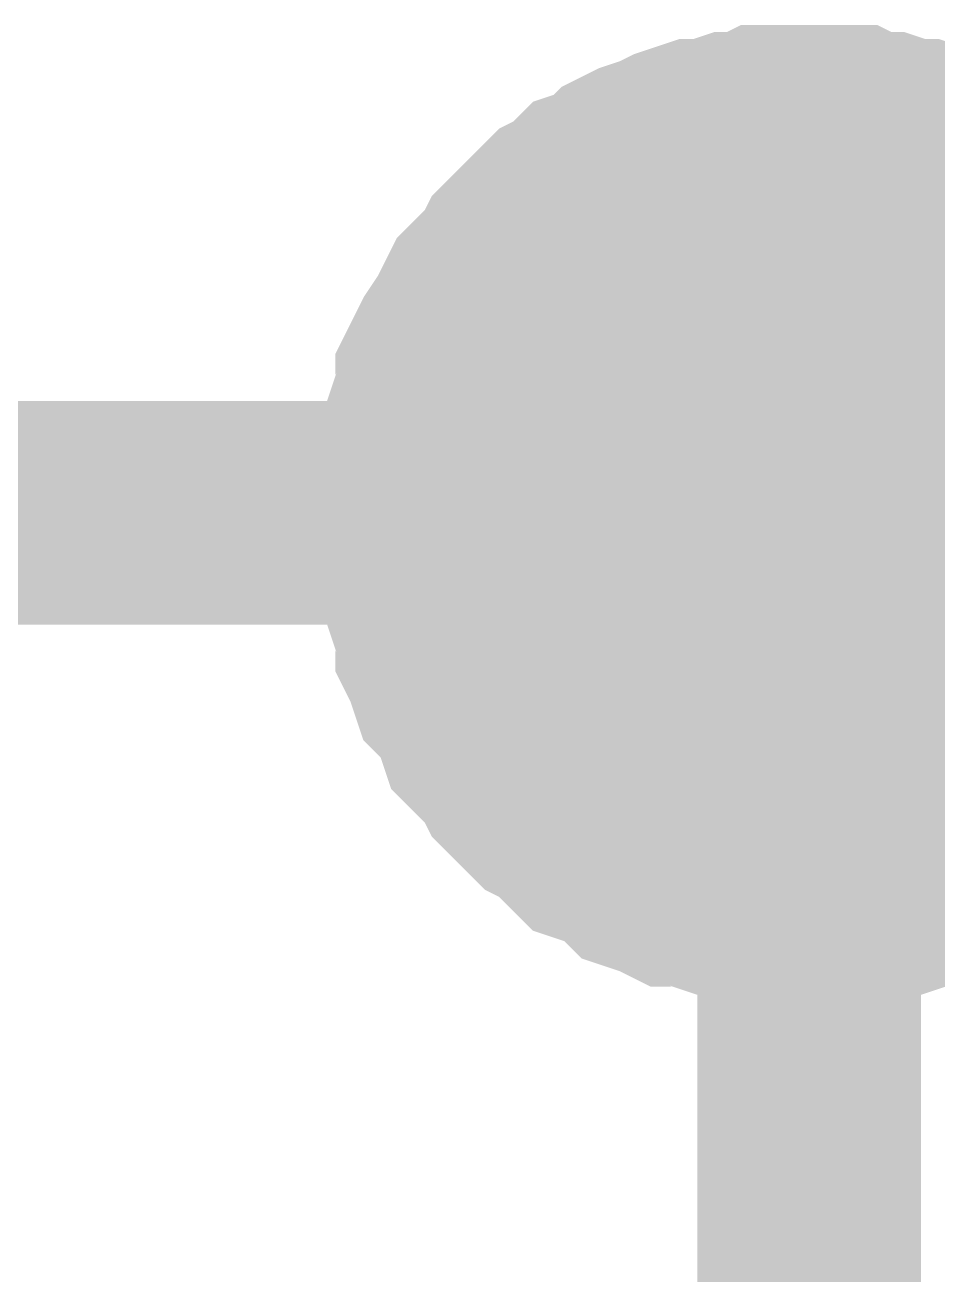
# Model space of a CAD drawing. Header units: inches. Extents: x 0 to 15, y 0 to 9.5.
# Drawn here: x 10.7579 to 10.806, y 3.2597 to 3.3257 of the extents above; entities that cross this region are included whole.
import ezdxf

# ---------------------------------------------------------------- set-up
doc = ezdxf.new("R2010")
doc.units = ezdxf.units.IN
doc.header["$MEASUREMENT"] = 0
doc.layers.add('Sheet', color=255, linetype='Continuous')

msp = doc.modelspace()

# ---------------------------------------------------------------- linework, layer by layer
at = {"layer": 'Sheet'}
for points in [[(10.779048, 3.299957, 0.0118, 0.0118, 0), (10.779048, 3.301059, 0.0118, 0.0118, 0), (10.779048, 3.302161, 0.0118, 0.0118, 0), (10.779415, 3.302895, 0.0118, 0.0118, 0), (10.779415, 3.303997, 0.0118, 0.0118, 0), (10.779782, 3.305098, 0.0118, 0.0118, 0), (10.780149, 3.305833, 0.0118, 0.0118, 0), (10.780149, 3.306934, 0.0118, 0.0118, 0), (10.780516, 3.307669, 0.0118, 0.0118, 0), (10.780883, 3.308403, 0.0118, 0.0118, 0), (10.781617, 3.309504, 0.0118, 0.0118, 0), (10.781984, 3.310239, 0.0118, 0.0118, 0), (10.782351, 3.310973, 0.0118, 0.0118, 0), (10.783085, 3.311708, 0.0118, 0.0118, 0), (10.783819, 3.312442, 0.0118, 0.0118, 0), (10.784187, 3.313176, 0.0118, 0.0118, 0), (10.784921, 3.313911, 0.0118, 0.0118, 0), (10.785655, 3.314645, 0.0118, 0.0118, 0), (10.786389, 3.31538, 0.0118, 0.0118, 0), (10.787123, 3.315747, 0.0118, 0.0118, 0), (10.787857, 3.316481, 0.0118, 0.0118, 0), (10.788958, 3.316848, 0.0118, 0.0118, 0), (10.789693, 3.317583, 0.0118, 0.0118, 0), (10.790427, 3.31795, 0.0118, 0.0118, 0), (10.791528, 3.318317, 0.0118, 0.0118, 0), (10.792262, 3.318684, 0.0118, 0.0118, 0), (10.793363, 3.319051, 0.0118, 0.0118, 0), (10.794097, 3.319051, 0.0118, 0.0118, 0), (10.795199, 3.319419, 0.0118, 0.0118, 0), (10.7963, 3.319419, 0.0118, 0.0118, 0), (10.797034, 3.319786, 0.0118, 0.0118, 0), (10.798135, 3.319786, 0.0118, 0.0118, 0), (10.799236, 3.319786, 0.0118, 0.0118, 0)], [(10.779048, 3.299957, 0.0118, 0.0118, 0), (10.779048, 3.301059, 0.0118, 0.0118, 0), (10.779048, 3.302161, 0.0118, 0.0118, 0), (10.779415, 3.302895, 0.0118, 0.0118, 0), (10.779415, 3.303997, 0.0118, 0.0118, 0), (10.779782, 3.305098, 0.0118, 0.0118, 0), (10.780149, 3.305833, 0.0118, 0.0118, 0), (10.780149, 3.306934, 0.0118, 0.0118, 0), (10.780516, 3.307669, 0.0118, 0.0118, 0), (10.780883, 3.308403, 0.0118, 0.0118, 0), (10.781617, 3.309504, 0.0118, 0.0118, 0), (10.781984, 3.310239, 0.0118, 0.0118, 0), (10.782351, 3.310973, 0.0118, 0.0118, 0), (10.783085, 3.311708, 0.0118, 0.0118, 0), (10.783819, 3.312442, 0.0118, 0.0118, 0), (10.784187, 3.313176, 0.0118, 0.0118, 0), (10.784921, 3.313911, 0.0118, 0.0118, 0), (10.785655, 3.314645, 0.0118, 0.0118, 0), (10.786389, 3.31538, 0.0118, 0.0118, 0), (10.787123, 3.315747, 0.0118, 0.0118, 0), (10.787857, 3.316481, 0.0118, 0.0118, 0), (10.788958, 3.316848, 0.0118, 0.0118, 0), (10.789693, 3.317583, 0.0118, 0.0118, 0), (10.790427, 3.31795, 0.0118, 0.0118, 0), (10.791528, 3.318317, 0.0118, 0.0118, 0), (10.792262, 3.318684, 0.0118, 0.0118, 0), (10.793363, 3.319051, 0.0118, 0.0118, 0), (10.794097, 3.319051, 0.0118, 0.0118, 0), (10.795199, 3.319419, 0.0118, 0.0118, 0), (10.7963, 3.319419, 0.0118, 0.0118, 0), (10.797034, 3.319786, 0.0118, 0.0118, 0), (10.798135, 3.319786, 0.0118, 0.0118, 0), (10.799236, 3.319786, 0.0118, 0.0118, 0)], [(10.779048, 3.299957, 0.0118, 0.0118, 0), (10.779048, 3.301059, 0.0118, 0.0118, 0), (10.779048, 3.302161, 0.0118, 0.0118, 0), (10.779415, 3.302895, 0.0118, 0.0118, 0), (10.779415, 3.303997, 0.0118, 0.0118, 0), (10.779782, 3.305098, 0.0118, 0.0118, 0), (10.780149, 3.305833, 0.0118, 0.0118, 0), (10.780149, 3.306934, 0.0118, 0.0118, 0), (10.780516, 3.307669, 0.0118, 0.0118, 0), (10.780883, 3.308403, 0.0118, 0.0118, 0), (10.781617, 3.309504, 0.0118, 0.0118, 0), (10.781984, 3.310239, 0.0118, 0.0118, 0), (10.782351, 3.310973, 0.0118, 0.0118, 0), (10.783085, 3.311708, 0.0118, 0.0118, 0), (10.783819, 3.312442, 0.0118, 0.0118, 0), (10.784187, 3.313176, 0.0118, 0.0118, 0), (10.784921, 3.313911, 0.0118, 0.0118, 0), (10.785655, 3.314645, 0.0118, 0.0118, 0), (10.786389, 3.31538, 0.0118, 0.0118, 0), (10.787123, 3.315747, 0.0118, 0.0118, 0), (10.787857, 3.316481, 0.0118, 0.0118, 0), (10.788958, 3.316848, 0.0118, 0.0118, 0), (10.789693, 3.317583, 0.0118, 0.0118, 0), (10.790427, 3.31795, 0.0118, 0.0118, 0), (10.791528, 3.318317, 0.0118, 0.0118, 0), (10.792262, 3.318684, 0.0118, 0.0118, 0), (10.793363, 3.319051, 0.0118, 0.0118, 0), (10.794097, 3.319051, 0.0118, 0.0118, 0), (10.795199, 3.319419, 0.0118, 0.0118, 0), (10.7963, 3.319419, 0.0118, 0.0118, 0), (10.797034, 3.319786, 0.0118, 0.0118, 0), (10.798135, 3.319786, 0.0118, 0.0118, 0), (10.799236, 3.319786, 0.0118, 0.0118, 0)], [(10.779048, 3.299957, 0.0118, 0.0118, 0), (10.779048, 3.301059, 0.0118, 0.0118, 0), (10.779048, 3.302161, 0.0118, 0.0118, 0), (10.779415, 3.302895, 0.0118, 0.0118, 0), (10.779415, 3.303997, 0.0118, 0.0118, 0), (10.779782, 3.305098, 0.0118, 0.0118, 0), (10.780149, 3.305833, 0.0118, 0.0118, 0), (10.780149, 3.306934, 0.0118, 0.0118, 0), (10.780516, 3.307669, 0.0118, 0.0118, 0), (10.780883, 3.308403, 0.0118, 0.0118, 0), (10.781617, 3.309504, 0.0118, 0.0118, 0), (10.781984, 3.310239, 0.0118, 0.0118, 0), (10.782351, 3.310973, 0.0118, 0.0118, 0), (10.783085, 3.311708, 0.0118, 0.0118, 0), (10.783819, 3.312442, 0.0118, 0.0118, 0), (10.784187, 3.313176, 0.0118, 0.0118, 0), (10.784921, 3.313911, 0.0118, 0.0118, 0), (10.785655, 3.314645, 0.0118, 0.0118, 0), (10.786389, 3.31538, 0.0118, 0.0118, 0), (10.787123, 3.315747, 0.0118, 0.0118, 0), (10.787857, 3.316481, 0.0118, 0.0118, 0), (10.788958, 3.316848, 0.0118, 0.0118, 0), (10.789693, 3.317583, 0.0118, 0.0118, 0), (10.790427, 3.31795, 0.0118, 0.0118, 0), (10.791528, 3.318317, 0.0118, 0.0118, 0), (10.792262, 3.318684, 0.0118, 0.0118, 0), (10.793363, 3.319051, 0.0118, 0.0118, 0), (10.794097, 3.319051, 0.0118, 0.0118, 0), (10.795199, 3.319419, 0.0118, 0.0118, 0), (10.7963, 3.319419, 0.0118, 0.0118, 0), (10.797034, 3.319786, 0.0118, 0.0118, 0), (10.798135, 3.319786, 0.0118, 0.0118, 0), (10.799236, 3.319786, 0.0118, 0.0118, 0)], [(10.779048, 3.299957, 0.0118, 0.0118, 0), (10.779048, 3.301059, 0.0118, 0.0118, 0), (10.779048, 3.302161, 0.0118, 0.0118, 0), (10.779415, 3.302895, 0.0118, 0.0118, 0), (10.779415, 3.303997, 0.0118, 0.0118, 0), (10.779782, 3.305098, 0.0118, 0.0118, 0), (10.780149, 3.305833, 0.0118, 0.0118, 0), (10.780149, 3.306934, 0.0118, 0.0118, 0), (10.780516, 3.307669, 0.0118, 0.0118, 0), (10.780883, 3.308403, 0.0118, 0.0118, 0), (10.781617, 3.309504, 0.0118, 0.0118, 0), (10.781984, 3.310239, 0.0118, 0.0118, 0), (10.782351, 3.310973, 0.0118, 0.0118, 0), (10.783085, 3.311708, 0.0118, 0.0118, 0), (10.783819, 3.312442, 0.0118, 0.0118, 0), (10.784187, 3.313176, 0.0118, 0.0118, 0), (10.784921, 3.313911, 0.0118, 0.0118, 0), (10.785655, 3.314645, 0.0118, 0.0118, 0), (10.786389, 3.31538, 0.0118, 0.0118, 0), (10.787123, 3.315747, 0.0118, 0.0118, 0), (10.787857, 3.316481, 0.0118, 0.0118, 0), (10.788958, 3.316848, 0.0118, 0.0118, 0), (10.789693, 3.317583, 0.0118, 0.0118, 0), (10.790427, 3.31795, 0.0118, 0.0118, 0), (10.791528, 3.318317, 0.0118, 0.0118, 0), (10.792262, 3.318684, 0.0118, 0.0118, 0), (10.793363, 3.319051, 0.0118, 0.0118, 0), (10.794097, 3.319051, 0.0118, 0.0118, 0), (10.795199, 3.319419, 0.0118, 0.0118, 0), (10.7963, 3.319419, 0.0118, 0.0118, 0), (10.797034, 3.319786, 0.0118, 0.0118, 0), (10.798135, 3.319786, 0.0118, 0.0118, 0), (10.799236, 3.319786, 0.0118, 0.0118, 0)], [(10.799236, 3.319786, 0.0118, 0.0118, 0), (10.799236, 3.319786, 0.0118, 0.0118, 0)], [(10.799236, 3.319786, 0.0118, 0.0118, 0), (10.800338, 3.319786, 0.0118, 0.0118, 0), (10.801439, 3.319786, 0.0118, 0.0118, 0), (10.802173, 3.319419, 0.0118, 0.0118, 0), (10.803274, 3.319419, 0.0118, 0.0118, 0), (10.804375, 3.319051, 0.0118, 0.0118, 0), (10.80511, 3.319051, 0.0118, 0.0118, 0), (10.806211, 3.318684, 0.0118, 0.0118, 0), (10.806945, 3.318317, 0.0118, 0.0118, 0), (10.807679, 3.31795, 0.0118, 0.0118, 0), (10.80878, 3.317583, 0.0118, 0.0118, 0), (10.809514, 3.316848, 0.0118, 0.0118, 0), (10.810249, 3.316481, 0.0118, 0.0118, 0), (10.810983, 3.315747, 0.0118, 0.0118, 0), (10.811717, 3.31538, 0.0118, 0.0118, 0), (10.812451, 3.314645, 0.0118, 0.0118, 0)], [(10.799236, 3.319786, 0.0118, 0.0118, 0), (10.799236, 3.319786, 0.0118, 0.0118, 0)], [(10.799236, 3.319786, 0.0118, 0.0118, 0), (10.800338, 3.319786, 0.0118, 0.0118, 0), (10.801439, 3.319786, 0.0118, 0.0118, 0), (10.802173, 3.319419, 0.0118, 0.0118, 0), (10.803274, 3.319419, 0.0118, 0.0118, 0), (10.804375, 3.319051, 0.0118, 0.0118, 0), (10.80511, 3.319051, 0.0118, 0.0118, 0), (10.806211, 3.318684, 0.0118, 0.0118, 0), (10.806945, 3.318317, 0.0118, 0.0118, 0), (10.807679, 3.31795, 0.0118, 0.0118, 0), (10.80878, 3.317583, 0.0118, 0.0118, 0), (10.809514, 3.316848, 0.0118, 0.0118, 0), (10.810249, 3.316481, 0.0118, 0.0118, 0), (10.810983, 3.315747, 0.0118, 0.0118, 0), (10.811717, 3.31538, 0.0118, 0.0118, 0), (10.812451, 3.314645, 0.0118, 0.0118, 0)], [(10.799236, 3.319786, 0.0118, 0.0118, 0), (10.799236, 3.319786, 0.0118, 0.0118, 0)], [(10.799236, 3.319786, 0.0118, 0.0118, 0), (10.800338, 3.319786, 0.0118, 0.0118, 0), (10.801439, 3.319786, 0.0118, 0.0118, 0), (10.802173, 3.319419, 0.0118, 0.0118, 0), (10.803274, 3.319419, 0.0118, 0.0118, 0), (10.804375, 3.319051, 0.0118, 0.0118, 0), (10.80511, 3.319051, 0.0118, 0.0118, 0), (10.806211, 3.318684, 0.0118, 0.0118, 0), (10.806945, 3.318317, 0.0118, 0.0118, 0), (10.807679, 3.31795, 0.0118, 0.0118, 0), (10.80878, 3.317583, 0.0118, 0.0118, 0), (10.809514, 3.316848, 0.0118, 0.0118, 0), (10.810249, 3.316481, 0.0118, 0.0118, 0), (10.810983, 3.315747, 0.0118, 0.0118, 0), (10.811717, 3.31538, 0.0118, 0.0118, 0), (10.812451, 3.314645, 0.0118, 0.0118, 0)], [(10.799236, 3.319786, 0.0118, 0.0118, 0), (10.799236, 3.319786, 0.0118, 0.0118, 0)], [(10.799236, 3.319786, 0.0118, 0.0118, 0), (10.800338, 3.319786, 0.0118, 0.0118, 0), (10.801439, 3.319786, 0.0118, 0.0118, 0), (10.802173, 3.319419, 0.0118, 0.0118, 0), (10.803274, 3.319419, 0.0118, 0.0118, 0), (10.804375, 3.319051, 0.0118, 0.0118, 0), (10.80511, 3.319051, 0.0118, 0.0118, 0), (10.806211, 3.318684, 0.0118, 0.0118, 0), (10.806945, 3.318317, 0.0118, 0.0118, 0), (10.807679, 3.31795, 0.0118, 0.0118, 0), (10.80878, 3.317583, 0.0118, 0.0118, 0), (10.809514, 3.316848, 0.0118, 0.0118, 0), (10.810249, 3.316481, 0.0118, 0.0118, 0), (10.810983, 3.315747, 0.0118, 0.0118, 0), (10.811717, 3.31538, 0.0118, 0.0118, 0), (10.812451, 3.314645, 0.0118, 0.0118, 0)], [(10.799236, 3.319786, 0.0118, 0.0118, 0), (10.799236, 3.319786, 0.0118, 0.0118, 0)], [(10.799236, 3.319786, 0.0118, 0.0118, 0), (10.800338, 3.319786, 0.0118, 0.0118, 0), (10.801439, 3.319786, 0.0118, 0.0118, 0), (10.802173, 3.319419, 0.0118, 0.0118, 0), (10.803274, 3.319419, 0.0118, 0.0118, 0), (10.804375, 3.319051, 0.0118, 0.0118, 0), (10.80511, 3.319051, 0.0118, 0.0118, 0), (10.806211, 3.318684, 0.0118, 0.0118, 0), (10.806945, 3.318317, 0.0118, 0.0118, 0), (10.807679, 3.31795, 0.0118, 0.0118, 0), (10.80878, 3.317583, 0.0118, 0.0118, 0), (10.809514, 3.316848, 0.0118, 0.0118, 0), (10.810249, 3.316481, 0.0118, 0.0118, 0), (10.810983, 3.315747, 0.0118, 0.0118, 0), (10.811717, 3.31538, 0.0118, 0.0118, 0), (10.812451, 3.314645, 0.0118, 0.0118, 0)], [(10.779048, 3.299957, 0.0039, 0.0039, 0), (10.779048, 3.301059, 0.0039, 0.0039, 0), (10.779048, 3.302161, 0.0039, 0.0039, 0), (10.779415, 3.302895, 0.0039, 0.0039, 0), (10.779415, 3.303997, 0.0039, 0.0039, 0), (10.779782, 3.305098, 0.0039, 0.0039, 0), (10.780149, 3.305833, 0.0039, 0.0039, 0), (10.780149, 3.306934, 0.0039, 0.0039, 0), (10.780516, 3.307669, 0.0039, 0.0039, 0), (10.780883, 3.308403, 0.0039, 0.0039, 0), (10.781617, 3.309504, 0.0039, 0.0039, 0), (10.781984, 3.310239, 0.0039, 0.0039, 0), (10.782351, 3.310973, 0.0039, 0.0039, 0), (10.783085, 3.311708, 0.0039, 0.0039, 0), (10.783819, 3.312442, 0.0039, 0.0039, 0), (10.784187, 3.313176, 0.0039, 0.0039, 0), (10.784921, 3.313911, 0.0039, 0.0039, 0), (10.785655, 3.314645, 0.0039, 0.0039, 0), (10.786389, 3.31538, 0.0039, 0.0039, 0), (10.787123, 3.315747, 0.0039, 0.0039, 0), (10.787857, 3.316481, 0.0039, 0.0039, 0), (10.788958, 3.316848, 0.0039, 0.0039, 0), (10.789693, 3.317583, 0.0039, 0.0039, 0), (10.790427, 3.31795, 0.0039, 0.0039, 0), (10.791528, 3.318317, 0.0039, 0.0039, 0), (10.792262, 3.318684, 0.0039, 0.0039, 0), (10.793363, 3.319051, 0.0039, 0.0039, 0), (10.794097, 3.319051, 0.0039, 0.0039, 0), (10.795199, 3.319419, 0.0039, 0.0039, 0), (10.7963, 3.319419, 0.0039, 0.0039, 0), (10.797034, 3.319786, 0.0039, 0.0039, 0), (10.798135, 3.319786, 0.0039, 0.0039, 0), (10.799236, 3.319786, 0.0039, 0.0039, 0)], [(10.779048, 3.299957, 0.0039, 0.0039, 0), (10.779048, 3.301059, 0.0039, 0.0039, 0), (10.779048, 3.302161, 0.0039, 0.0039, 0), (10.779415, 3.302895, 0.0039, 0.0039, 0), (10.779415, 3.303997, 0.0039, 0.0039, 0), (10.779782, 3.305098, 0.0039, 0.0039, 0), (10.780149, 3.305833, 0.0039, 0.0039, 0), (10.780149, 3.306934, 0.0039, 0.0039, 0), (10.780516, 3.307669, 0.0039, 0.0039, 0), (10.780883, 3.308403, 0.0039, 0.0039, 0), (10.781617, 3.309504, 0.0039, 0.0039, 0), (10.781984, 3.310239, 0.0039, 0.0039, 0), (10.782351, 3.310973, 0.0039, 0.0039, 0), (10.783085, 3.311708, 0.0039, 0.0039, 0), (10.783819, 3.312442, 0.0039, 0.0039, 0), (10.784187, 3.313176, 0.0039, 0.0039, 0), (10.784921, 3.313911, 0.0039, 0.0039, 0), (10.785655, 3.314645, 0.0039, 0.0039, 0), (10.786389, 3.31538, 0.0039, 0.0039, 0), (10.787123, 3.315747, 0.0039, 0.0039, 0), (10.787857, 3.316481, 0.0039, 0.0039, 0), (10.788958, 3.316848, 0.0039, 0.0039, 0), (10.789693, 3.317583, 0.0039, 0.0039, 0), (10.790427, 3.31795, 0.0039, 0.0039, 0), (10.791528, 3.318317, 0.0039, 0.0039, 0), (10.792262, 3.318684, 0.0039, 0.0039, 0), (10.793363, 3.319051, 0.0039, 0.0039, 0), (10.794097, 3.319051, 0.0039, 0.0039, 0), (10.795199, 3.319419, 0.0039, 0.0039, 0), (10.7963, 3.319419, 0.0039, 0.0039, 0), (10.797034, 3.319786, 0.0039, 0.0039, 0), (10.798135, 3.319786, 0.0039, 0.0039, 0), (10.799236, 3.319786, 0.0039, 0.0039, 0)], [(10.779048, 3.299957, 0.0039, 0.0039, 0), (10.779048, 3.301059, 0.0039, 0.0039, 0), (10.779048, 3.302161, 0.0039, 0.0039, 0), (10.779415, 3.302895, 0.0039, 0.0039, 0), (10.779415, 3.303997, 0.0039, 0.0039, 0), (10.779782, 3.305098, 0.0039, 0.0039, 0), (10.780149, 3.305833, 0.0039, 0.0039, 0), (10.780149, 3.306934, 0.0039, 0.0039, 0), (10.780516, 3.307669, 0.0039, 0.0039, 0), (10.780883, 3.308403, 0.0039, 0.0039, 0), (10.781617, 3.309504, 0.0039, 0.0039, 0), (10.781984, 3.310239, 0.0039, 0.0039, 0), (10.782351, 3.310973, 0.0039, 0.0039, 0), (10.783085, 3.311708, 0.0039, 0.0039, 0), (10.783819, 3.312442, 0.0039, 0.0039, 0), (10.784187, 3.313176, 0.0039, 0.0039, 0), (10.784921, 3.313911, 0.0039, 0.0039, 0), (10.785655, 3.314645, 0.0039, 0.0039, 0), (10.786389, 3.31538, 0.0039, 0.0039, 0), (10.787123, 3.315747, 0.0039, 0.0039, 0), (10.787857, 3.316481, 0.0039, 0.0039, 0), (10.788958, 3.316848, 0.0039, 0.0039, 0), (10.789693, 3.317583, 0.0039, 0.0039, 0), (10.790427, 3.31795, 0.0039, 0.0039, 0), (10.791528, 3.318317, 0.0039, 0.0039, 0), (10.792262, 3.318684, 0.0039, 0.0039, 0), (10.793363, 3.319051, 0.0039, 0.0039, 0), (10.794097, 3.319051, 0.0039, 0.0039, 0), (10.795199, 3.319419, 0.0039, 0.0039, 0), (10.7963, 3.319419, 0.0039, 0.0039, 0), (10.797034, 3.319786, 0.0039, 0.0039, 0), (10.798135, 3.319786, 0.0039, 0.0039, 0), (10.799236, 3.319786, 0.0039, 0.0039, 0)], [(10.779048, 3.299957, 0.0039, 0.0039, 0), (10.779048, 3.301059, 0.0039, 0.0039, 0), (10.779048, 3.302161, 0.0039, 0.0039, 0), (10.779415, 3.302895, 0.0039, 0.0039, 0), (10.779415, 3.303997, 0.0039, 0.0039, 0), (10.779782, 3.305098, 0.0039, 0.0039, 0), (10.780149, 3.305833, 0.0039, 0.0039, 0), (10.780149, 3.306934, 0.0039, 0.0039, 0), (10.780516, 3.307669, 0.0039, 0.0039, 0), (10.780883, 3.308403, 0.0039, 0.0039, 0), (10.781617, 3.309504, 0.0039, 0.0039, 0), (10.781984, 3.310239, 0.0039, 0.0039, 0), (10.782351, 3.310973, 0.0039, 0.0039, 0), (10.783085, 3.311708, 0.0039, 0.0039, 0), (10.783819, 3.312442, 0.0039, 0.0039, 0), (10.784187, 3.313176, 0.0039, 0.0039, 0), (10.784921, 3.313911, 0.0039, 0.0039, 0), (10.785655, 3.314645, 0.0039, 0.0039, 0), (10.786389, 3.31538, 0.0039, 0.0039, 0), (10.787123, 3.315747, 0.0039, 0.0039, 0), (10.787857, 3.316481, 0.0039, 0.0039, 0), (10.788958, 3.316848, 0.0039, 0.0039, 0), (10.789693, 3.317583, 0.0039, 0.0039, 0), (10.790427, 3.31795, 0.0039, 0.0039, 0), (10.791528, 3.318317, 0.0039, 0.0039, 0), (10.792262, 3.318684, 0.0039, 0.0039, 0), (10.793363, 3.319051, 0.0039, 0.0039, 0), (10.794097, 3.319051, 0.0039, 0.0039, 0), (10.795199, 3.319419, 0.0039, 0.0039, 0), (10.7963, 3.319419, 0.0039, 0.0039, 0), (10.797034, 3.319786, 0.0039, 0.0039, 0), (10.798135, 3.319786, 0.0039, 0.0039, 0), (10.799236, 3.319786, 0.0039, 0.0039, 0)], [(10.779048, 3.299957, 0.0039, 0.0039, 0), (10.779048, 3.301059, 0.0039, 0.0039, 0), (10.779048, 3.302161, 0.0039, 0.0039, 0), (10.779415, 3.302895, 0.0039, 0.0039, 0), (10.779415, 3.303997, 0.0039, 0.0039, 0), (10.779782, 3.305098, 0.0039, 0.0039, 0), (10.780149, 3.305833, 0.0039, 0.0039, 0), (10.780149, 3.306934, 0.0039, 0.0039, 0), (10.780516, 3.307669, 0.0039, 0.0039, 0), (10.780883, 3.308403, 0.0039, 0.0039, 0), (10.781617, 3.309504, 0.0039, 0.0039, 0), (10.781984, 3.310239, 0.0039, 0.0039, 0), (10.782351, 3.310973, 0.0039, 0.0039, 0), (10.783085, 3.311708, 0.0039, 0.0039, 0), (10.783819, 3.312442, 0.0039, 0.0039, 0), (10.784187, 3.313176, 0.0039, 0.0039, 0), (10.784921, 3.313911, 0.0039, 0.0039, 0), (10.785655, 3.314645, 0.0039, 0.0039, 0), (10.786389, 3.31538, 0.0039, 0.0039, 0), (10.787123, 3.315747, 0.0039, 0.0039, 0), (10.787857, 3.316481, 0.0039, 0.0039, 0), (10.788958, 3.316848, 0.0039, 0.0039, 0), (10.789693, 3.317583, 0.0039, 0.0039, 0), (10.790427, 3.31795, 0.0039, 0.0039, 0), (10.791528, 3.318317, 0.0039, 0.0039, 0), (10.792262, 3.318684, 0.0039, 0.0039, 0), (10.793363, 3.319051, 0.0039, 0.0039, 0), (10.794097, 3.319051, 0.0039, 0.0039, 0), (10.795199, 3.319419, 0.0039, 0.0039, 0), (10.7963, 3.319419, 0.0039, 0.0039, 0), (10.797034, 3.319786, 0.0039, 0.0039, 0), (10.798135, 3.319786, 0.0039, 0.0039, 0), (10.799236, 3.319786, 0.0039, 0.0039, 0)], [(10.799236, 3.319786, 0.0039, 0.0039, 0), (10.799236, 3.319786, 0.0039, 0.0039, 0)], [(10.799236, 3.319786, 0.0039, 0.0039, 0), (10.800338, 3.319786, 0.0039, 0.0039, 0), (10.801439, 3.319786, 0.0039, 0.0039, 0), (10.802173, 3.319419, 0.0039, 0.0039, 0), (10.803274, 3.319419, 0.0039, 0.0039, 0), (10.804375, 3.319051, 0.0039, 0.0039, 0), (10.80511, 3.319051, 0.0039, 0.0039, 0), (10.806211, 3.318684, 0.0039, 0.0039, 0), (10.806945, 3.318317, 0.0039, 0.0039, 0), (10.807679, 3.31795, 0.0039, 0.0039, 0), (10.80878, 3.317583, 0.0039, 0.0039, 0)], [(10.799236, 3.319786, 0.0039, 0.0039, 0), (10.799236, 3.319786, 0.0039, 0.0039, 0)], [(10.799236, 3.319786, 0.0039, 0.0039, 0), (10.800338, 3.319786, 0.0039, 0.0039, 0), (10.801439, 3.319786, 0.0039, 0.0039, 0), (10.802173, 3.319419, 0.0039, 0.0039, 0), (10.803274, 3.319419, 0.0039, 0.0039, 0), (10.804375, 3.319051, 0.0039, 0.0039, 0), (10.80511, 3.319051, 0.0039, 0.0039, 0), (10.806211, 3.318684, 0.0039, 0.0039, 0), (10.806945, 3.318317, 0.0039, 0.0039, 0), (10.807679, 3.31795, 0.0039, 0.0039, 0), (10.80878, 3.317583, 0.0039, 0.0039, 0)], [(10.799236, 3.319786, 0.0039, 0.0039, 0), (10.799236, 3.319786, 0.0039, 0.0039, 0)], [(10.799236, 3.319786, 0.0039, 0.0039, 0), (10.800338, 3.319786, 0.0039, 0.0039, 0), (10.801439, 3.319786, 0.0039, 0.0039, 0), (10.802173, 3.319419, 0.0039, 0.0039, 0), (10.803274, 3.319419, 0.0039, 0.0039, 0), (10.804375, 3.319051, 0.0039, 0.0039, 0), (10.80511, 3.319051, 0.0039, 0.0039, 0), (10.806211, 3.318684, 0.0039, 0.0039, 0), (10.806945, 3.318317, 0.0039, 0.0039, 0), (10.807679, 3.31795, 0.0039, 0.0039, 0), (10.80878, 3.317583, 0.0039, 0.0039, 0)], [(10.799236, 3.319786, 0.0039, 0.0039, 0), (10.799236, 3.319786, 0.0039, 0.0039, 0)], [(10.799236, 3.319786, 0.0039, 0.0039, 0), (10.800338, 3.319786, 0.0039, 0.0039, 0), (10.801439, 3.319786, 0.0039, 0.0039, 0), (10.802173, 3.319419, 0.0039, 0.0039, 0), (10.803274, 3.319419, 0.0039, 0.0039, 0), (10.804375, 3.319051, 0.0039, 0.0039, 0), (10.80511, 3.319051, 0.0039, 0.0039, 0), (10.806211, 3.318684, 0.0039, 0.0039, 0), (10.806945, 3.318317, 0.0039, 0.0039, 0), (10.807679, 3.31795, 0.0039, 0.0039, 0), (10.80878, 3.317583, 0.0039, 0.0039, 0)], [(10.799236, 3.319786, 0.0039, 0.0039, 0), (10.799236, 3.319786, 0.0039, 0.0039, 0)], [(10.799236, 3.319786, 0.0039, 0.0039, 0), (10.800338, 3.319786, 0.0039, 0.0039, 0), (10.801439, 3.319786, 0.0039, 0.0039, 0), (10.802173, 3.319419, 0.0039, 0.0039, 0), (10.803274, 3.319419, 0.0039, 0.0039, 0), (10.804375, 3.319051, 0.0039, 0.0039, 0), (10.80511, 3.319051, 0.0039, 0.0039, 0), (10.806211, 3.318684, 0.0039, 0.0039, 0), (10.806945, 3.318317, 0.0039, 0.0039, 0), (10.807679, 3.31795, 0.0039, 0.0039, 0), (10.80878, 3.317583, 0.0039, 0.0039, 0)], [(10.599183, 3.299957, 0.0118, 0.0118, 0), (10.799236, 3.299957, 0.0118, 0.0118, 0)], [(10.799236, 3.279762, 0.0118, 0.0118, 0), (10.798135, 3.279762, 0.0118, 0.0118, 0), (10.797034, 3.279762, 0.0118, 0.0118, 0), (10.7963, 3.280129, 0.0118, 0.0118, 0), (10.795199, 3.280129, 0.0118, 0.0118, 0), (10.794097, 3.280496, 0.0118, 0.0118, 0), (10.793363, 3.280863, 0.0118, 0.0118, 0), (10.792262, 3.280863, 0.0118, 0.0118, 0), (10.791528, 3.281231, 0.0118, 0.0118, 0), (10.790427, 3.281598, 0.0118, 0.0118, 0), (10.789693, 3.282332, 0.0118, 0.0118, 0), (10.788958, 3.282699, 0.0118, 0.0118, 0), (10.787857, 3.283067, 0.0118, 0.0118, 0), (10.787123, 3.283801, 0.0118, 0.0118, 0), (10.786389, 3.284535, 0.0118, 0.0118, 0), (10.785655, 3.284903, 0.0118, 0.0118, 0), (10.784921, 3.285637, 0.0118, 0.0118, 0), (10.784187, 3.286371, 0.0118, 0.0118, 0), (10.783819, 3.287106, 0.0118, 0.0118, 0), (10.783085, 3.28784, 0.0118, 0.0118, 0), (10.782351, 3.288575, 0.0118, 0.0118, 0), (10.781984, 3.289676, 0.0118, 0.0118, 0), (10.781617, 3.29041, 0.0118, 0.0118, 0), (10.780883, 3.291145, 0.0118, 0.0118, 0), (10.780516, 3.292246, 0.0118, 0.0118, 0), (10.780149, 3.292981, 0.0118, 0.0118, 0), (10.780149, 3.294082, 0.0118, 0.0118, 0), (10.779782, 3.294817, 0.0118, 0.0118, 0), (10.779415, 3.295918, 0.0118, 0.0118, 0), (10.779415, 3.29702, 0.0118, 0.0118, 0), (10.779048, 3.297754, 0.0118, 0.0118, 0), (10.779048, 3.298856, 0.0118, 0.0118, 0), (10.779048, 3.299957, 0.0118, 0.0118, 0)], [(10.779048, 3.299957, 0.0118, 0.0118, 0), (10.779048, 3.299957, 0.0118, 0.0118, 0)], [(10.799236, 3.279762, 0.0118, 0.0118, 0), (10.798135, 3.279762, 0.0118, 0.0118, 0), (10.797034, 3.279762, 0.0118, 0.0118, 0), (10.7963, 3.280129, 0.0118, 0.0118, 0), (10.795199, 3.280129, 0.0118, 0.0118, 0), (10.794097, 3.280496, 0.0118, 0.0118, 0), (10.793363, 3.280863, 0.0118, 0.0118, 0), (10.792262, 3.280863, 0.0118, 0.0118, 0), (10.791528, 3.281231, 0.0118, 0.0118, 0), (10.790427, 3.281598, 0.0118, 0.0118, 0), (10.789693, 3.282332, 0.0118, 0.0118, 0), (10.788958, 3.282699, 0.0118, 0.0118, 0), (10.787857, 3.283067, 0.0118, 0.0118, 0), (10.787123, 3.283801, 0.0118, 0.0118, 0), (10.786389, 3.284535, 0.0118, 0.0118, 0), (10.785655, 3.284903, 0.0118, 0.0118, 0), (10.784921, 3.285637, 0.0118, 0.0118, 0), (10.784187, 3.286371, 0.0118, 0.0118, 0), (10.783819, 3.287106, 0.0118, 0.0118, 0), (10.783085, 3.28784, 0.0118, 0.0118, 0), (10.782351, 3.288575, 0.0118, 0.0118, 0), (10.781984, 3.289676, 0.0118, 0.0118, 0), (10.781617, 3.29041, 0.0118, 0.0118, 0), (10.780883, 3.291145, 0.0118, 0.0118, 0), (10.780516, 3.292246, 0.0118, 0.0118, 0), (10.780149, 3.292981, 0.0118, 0.0118, 0), (10.780149, 3.294082, 0.0118, 0.0118, 0), (10.779782, 3.294817, 0.0118, 0.0118, 0), (10.779415, 3.295918, 0.0118, 0.0118, 0), (10.779415, 3.29702, 0.0118, 0.0118, 0), (10.779048, 3.297754, 0.0118, 0.0118, 0), (10.779048, 3.298856, 0.0118, 0.0118, 0), (10.779048, 3.299957, 0.0118, 0.0118, 0)], [(10.779048, 3.299957, 0.0118, 0.0118, 0), (10.779048, 3.299957, 0.0118, 0.0118, 0)], [(10.799236, 3.279762, 0.0118, 0.0118, 0), (10.798135, 3.279762, 0.0118, 0.0118, 0), (10.797034, 3.279762, 0.0118, 0.0118, 0), (10.7963, 3.280129, 0.0118, 0.0118, 0), (10.795199, 3.280129, 0.0118, 0.0118, 0), (10.794097, 3.280496, 0.0118, 0.0118, 0), (10.793363, 3.280863, 0.0118, 0.0118, 0), (10.792262, 3.280863, 0.0118, 0.0118, 0), (10.791528, 3.281231, 0.0118, 0.0118, 0), (10.790427, 3.281598, 0.0118, 0.0118, 0), (10.789693, 3.282332, 0.0118, 0.0118, 0), (10.788958, 3.282699, 0.0118, 0.0118, 0), (10.787857, 3.283067, 0.0118, 0.0118, 0), (10.787123, 3.283801, 0.0118, 0.0118, 0), (10.786389, 3.284535, 0.0118, 0.0118, 0), (10.785655, 3.284903, 0.0118, 0.0118, 0), (10.784921, 3.285637, 0.0118, 0.0118, 0), (10.784187, 3.286371, 0.0118, 0.0118, 0), (10.783819, 3.287106, 0.0118, 0.0118, 0), (10.783085, 3.28784, 0.0118, 0.0118, 0), (10.782351, 3.288575, 0.0118, 0.0118, 0), (10.781984, 3.289676, 0.0118, 0.0118, 0), (10.781617, 3.29041, 0.0118, 0.0118, 0), (10.780883, 3.291145, 0.0118, 0.0118, 0), (10.780516, 3.292246, 0.0118, 0.0118, 0), (10.780149, 3.292981, 0.0118, 0.0118, 0), (10.780149, 3.294082, 0.0118, 0.0118, 0), (10.779782, 3.294817, 0.0118, 0.0118, 0), (10.779415, 3.295918, 0.0118, 0.0118, 0), (10.779415, 3.29702, 0.0118, 0.0118, 0), (10.779048, 3.297754, 0.0118, 0.0118, 0), (10.779048, 3.298856, 0.0118, 0.0118, 0), (10.779048, 3.299957, 0.0118, 0.0118, 0)], [(10.779048, 3.299957, 0.0118, 0.0118, 0), (10.779048, 3.299957, 0.0118, 0.0118, 0)], [(10.799236, 3.279762, 0.0118, 0.0118, 0), (10.798135, 3.279762, 0.0118, 0.0118, 0), (10.797034, 3.279762, 0.0118, 0.0118, 0), (10.7963, 3.280129, 0.0118, 0.0118, 0), (10.795199, 3.280129, 0.0118, 0.0118, 0), (10.794097, 3.280496, 0.0118, 0.0118, 0), (10.793363, 3.280863, 0.0118, 0.0118, 0), (10.792262, 3.280863, 0.0118, 0.0118, 0), (10.791528, 3.281231, 0.0118, 0.0118, 0), (10.790427, 3.281598, 0.0118, 0.0118, 0), (10.789693, 3.282332, 0.0118, 0.0118, 0), (10.788958, 3.282699, 0.0118, 0.0118, 0), (10.787857, 3.283067, 0.0118, 0.0118, 0), (10.787123, 3.283801, 0.0118, 0.0118, 0), (10.786389, 3.284535, 0.0118, 0.0118, 0), (10.785655, 3.284903, 0.0118, 0.0118, 0), (10.784921, 3.285637, 0.0118, 0.0118, 0), (10.784187, 3.286371, 0.0118, 0.0118, 0), (10.783819, 3.287106, 0.0118, 0.0118, 0), (10.783085, 3.28784, 0.0118, 0.0118, 0), (10.782351, 3.288575, 0.0118, 0.0118, 0), (10.781984, 3.289676, 0.0118, 0.0118, 0), (10.781617, 3.29041, 0.0118, 0.0118, 0), (10.780883, 3.291145, 0.0118, 0.0118, 0), (10.780516, 3.292246, 0.0118, 0.0118, 0), (10.780149, 3.292981, 0.0118, 0.0118, 0), (10.780149, 3.294082, 0.0118, 0.0118, 0), (10.779782, 3.294817, 0.0118, 0.0118, 0), (10.779415, 3.295918, 0.0118, 0.0118, 0), (10.779415, 3.29702, 0.0118, 0.0118, 0), (10.779048, 3.297754, 0.0118, 0.0118, 0), (10.779048, 3.298856, 0.0118, 0.0118, 0), (10.779048, 3.299957, 0.0118, 0.0118, 0)], [(10.779048, 3.299957, 0.0118, 0.0118, 0), (10.779048, 3.299957, 0.0118, 0.0118, 0)], [(10.799236, 3.279762, 0.0118, 0.0118, 0), (10.798135, 3.279762, 0.0118, 0.0118, 0), (10.797034, 3.279762, 0.0118, 0.0118, 0), (10.7963, 3.280129, 0.0118, 0.0118, 0), (10.795199, 3.280129, 0.0118, 0.0118, 0), (10.794097, 3.280496, 0.0118, 0.0118, 0), (10.793363, 3.280863, 0.0118, 0.0118, 0), (10.792262, 3.280863, 0.0118, 0.0118, 0), (10.791528, 3.281231, 0.0118, 0.0118, 0), (10.790427, 3.281598, 0.0118, 0.0118, 0), (10.789693, 3.282332, 0.0118, 0.0118, 0), (10.788958, 3.282699, 0.0118, 0.0118, 0), (10.787857, 3.283067, 0.0118, 0.0118, 0), (10.787123, 3.283801, 0.0118, 0.0118, 0), (10.786389, 3.284535, 0.0118, 0.0118, 0), (10.785655, 3.284903, 0.0118, 0.0118, 0), (10.784921, 3.285637, 0.0118, 0.0118, 0), (10.784187, 3.286371, 0.0118, 0.0118, 0), (10.783819, 3.287106, 0.0118, 0.0118, 0), (10.783085, 3.28784, 0.0118, 0.0118, 0), (10.782351, 3.288575, 0.0118, 0.0118, 0), (10.781984, 3.289676, 0.0118, 0.0118, 0), (10.781617, 3.29041, 0.0118, 0.0118, 0), (10.780883, 3.291145, 0.0118, 0.0118, 0), (10.780516, 3.292246, 0.0118, 0.0118, 0), (10.780149, 3.292981, 0.0118, 0.0118, 0), (10.780149, 3.294082, 0.0118, 0.0118, 0), (10.779782, 3.294817, 0.0118, 0.0118, 0), (10.779415, 3.295918, 0.0118, 0.0118, 0), (10.779415, 3.29702, 0.0118, 0.0118, 0), (10.779048, 3.297754, 0.0118, 0.0118, 0), (10.779048, 3.298856, 0.0118, 0.0118, 0), (10.779048, 3.299957, 0.0118, 0.0118, 0)], [(10.779048, 3.299957, 0.0118, 0.0118, 0), (10.779048, 3.299957, 0.0118, 0.0118, 0)], [(10.799236, 3.199714, 0.0118, 0.0118, 0), (10.799236, 3.299957, 0.0118, 0.0118, 0), (11.099134, 3.299957, 0.0118, 0.0118, 0), (11.099134, 3.199714, 0.0118, 0.0118, 0)], [(10.799236, 3.279762, 0.0039, 0.0039, 0), (10.798135, 3.279762, 0.0039, 0.0039, 0), (10.797034, 3.279762, 0.0039, 0.0039, 0), (10.7963, 3.280129, 0.0039, 0.0039, 0), (10.795199, 3.280129, 0.0039, 0.0039, 0), (10.794097, 3.280496, 0.0039, 0.0039, 0), (10.793363, 3.280863, 0.0039, 0.0039, 0), (10.792262, 3.280863, 0.0039, 0.0039, 0), (10.791528, 3.281231, 0.0039, 0.0039, 0), (10.790427, 3.281598, 0.0039, 0.0039, 0), (10.789693, 3.282332, 0.0039, 0.0039, 0), (10.788958, 3.282699, 0.0039, 0.0039, 0), (10.787857, 3.283067, 0.0039, 0.0039, 0), (10.787123, 3.283801, 0.0039, 0.0039, 0), (10.786389, 3.284535, 0.0039, 0.0039, 0), (10.785655, 3.284903, 0.0039, 0.0039, 0), (10.784921, 3.285637, 0.0039, 0.0039, 0), (10.784187, 3.286371, 0.0039, 0.0039, 0), (10.783819, 3.287106, 0.0039, 0.0039, 0), (10.783085, 3.28784, 0.0039, 0.0039, 0), (10.782351, 3.288575, 0.0039, 0.0039, 0), (10.781984, 3.289676, 0.0039, 0.0039, 0), (10.781617, 3.29041, 0.0039, 0.0039, 0), (10.780883, 3.291145, 0.0039, 0.0039, 0), (10.780516, 3.292246, 0.0039, 0.0039, 0), (10.780149, 3.292981, 0.0039, 0.0039, 0), (10.780149, 3.294082, 0.0039, 0.0039, 0), (10.779782, 3.294817, 0.0039, 0.0039, 0), (10.779415, 3.295918, 0.0039, 0.0039, 0), (10.779415, 3.29702, 0.0039, 0.0039, 0), (10.779048, 3.297754, 0.0039, 0.0039, 0), (10.779048, 3.298856, 0.0039, 0.0039, 0), (10.779048, 3.299957, 0.0039, 0.0039, 0)], [(10.779048, 3.299957, 0.0039, 0.0039, 0), (10.779048, 3.299957, 0.0039, 0.0039, 0)], [(10.799236, 3.279762, 0.0039, 0.0039, 0), (10.798135, 3.279762, 0.0039, 0.0039, 0), (10.797034, 3.279762, 0.0039, 0.0039, 0), (10.7963, 3.280129, 0.0039, 0.0039, 0), (10.795199, 3.280129, 0.0039, 0.0039, 0), (10.794097, 3.280496, 0.0039, 0.0039, 0), (10.793363, 3.280863, 0.0039, 0.0039, 0), (10.792262, 3.280863, 0.0039, 0.0039, 0), (10.791528, 3.281231, 0.0039, 0.0039, 0), (10.790427, 3.281598, 0.0039, 0.0039, 0), (10.789693, 3.282332, 0.0039, 0.0039, 0), (10.788958, 3.282699, 0.0039, 0.0039, 0), (10.787857, 3.283067, 0.0039, 0.0039, 0), (10.787123, 3.283801, 0.0039, 0.0039, 0), (10.786389, 3.284535, 0.0039, 0.0039, 0), (10.785655, 3.284903, 0.0039, 0.0039, 0), (10.784921, 3.285637, 0.0039, 0.0039, 0), (10.784187, 3.286371, 0.0039, 0.0039, 0), (10.783819, 3.287106, 0.0039, 0.0039, 0), (10.783085, 3.28784, 0.0039, 0.0039, 0), (10.782351, 3.288575, 0.0039, 0.0039, 0), (10.781984, 3.289676, 0.0039, 0.0039, 0), (10.781617, 3.29041, 0.0039, 0.0039, 0), (10.780883, 3.291145, 0.0039, 0.0039, 0), (10.780516, 3.292246, 0.0039, 0.0039, 0), (10.780149, 3.292981, 0.0039, 0.0039, 0), (10.780149, 3.294082, 0.0039, 0.0039, 0), (10.779782, 3.294817, 0.0039, 0.0039, 0), (10.779415, 3.295918, 0.0039, 0.0039, 0), (10.779415, 3.29702, 0.0039, 0.0039, 0), (10.779048, 3.297754, 0.0039, 0.0039, 0), (10.779048, 3.298856, 0.0039, 0.0039, 0), (10.779048, 3.299957, 0.0039, 0.0039, 0)], [(10.779048, 3.299957, 0.0039, 0.0039, 0), (10.779048, 3.299957, 0.0039, 0.0039, 0)], [(10.799236, 3.279762, 0.0039, 0.0039, 0), (10.798135, 3.279762, 0.0039, 0.0039, 0), (10.797034, 3.279762, 0.0039, 0.0039, 0), (10.7963, 3.280129, 0.0039, 0.0039, 0), (10.795199, 3.280129, 0.0039, 0.0039, 0), (10.794097, 3.280496, 0.0039, 0.0039, 0), (10.793363, 3.280863, 0.0039, 0.0039, 0), (10.792262, 3.280863, 0.0039, 0.0039, 0), (10.791528, 3.281231, 0.0039, 0.0039, 0), (10.790427, 3.281598, 0.0039, 0.0039, 0), (10.789693, 3.282332, 0.0039, 0.0039, 0), (10.788958, 3.282699, 0.0039, 0.0039, 0), (10.787857, 3.283067, 0.0039, 0.0039, 0), (10.787123, 3.283801, 0.0039, 0.0039, 0), (10.786389, 3.284535, 0.0039, 0.0039, 0), (10.785655, 3.284903, 0.0039, 0.0039, 0), (10.784921, 3.285637, 0.0039, 0.0039, 0), (10.784187, 3.286371, 0.0039, 0.0039, 0), (10.783819, 3.287106, 0.0039, 0.0039, 0), (10.783085, 3.28784, 0.0039, 0.0039, 0), (10.782351, 3.288575, 0.0039, 0.0039, 0), (10.781984, 3.289676, 0.0039, 0.0039, 0), (10.781617, 3.29041, 0.0039, 0.0039, 0), (10.780883, 3.291145, 0.0039, 0.0039, 0), (10.780516, 3.292246, 0.0039, 0.0039, 0), (10.780149, 3.292981, 0.0039, 0.0039, 0), (10.780149, 3.294082, 0.0039, 0.0039, 0), (10.779782, 3.294817, 0.0039, 0.0039, 0), (10.779415, 3.295918, 0.0039, 0.0039, 0), (10.779415, 3.29702, 0.0039, 0.0039, 0), (10.779048, 3.297754, 0.0039, 0.0039, 0), (10.779048, 3.298856, 0.0039, 0.0039, 0), (10.779048, 3.299957, 0.0039, 0.0039, 0)], [(10.779048, 3.299957, 0.0039, 0.0039, 0), (10.779048, 3.299957, 0.0039, 0.0039, 0)], [(10.799236, 3.279762, 0.0039, 0.0039, 0), (10.798135, 3.279762, 0.0039, 0.0039, 0), (10.797034, 3.279762, 0.0039, 0.0039, 0), (10.7963, 3.280129, 0.0039, 0.0039, 0), (10.795199, 3.280129, 0.0039, 0.0039, 0), (10.794097, 3.280496, 0.0039, 0.0039, 0), (10.793363, 3.280863, 0.0039, 0.0039, 0), (10.792262, 3.280863, 0.0039, 0.0039, 0), (10.791528, 3.281231, 0.0039, 0.0039, 0), (10.790427, 3.281598, 0.0039, 0.0039, 0), (10.789693, 3.282332, 0.0039, 0.0039, 0), (10.788958, 3.282699, 0.0039, 0.0039, 0), (10.787857, 3.283067, 0.0039, 0.0039, 0), (10.787123, 3.283801, 0.0039, 0.0039, 0), (10.786389, 3.284535, 0.0039, 0.0039, 0), (10.785655, 3.284903, 0.0039, 0.0039, 0), (10.784921, 3.285637, 0.0039, 0.0039, 0), (10.784187, 3.286371, 0.0039, 0.0039, 0), (10.783819, 3.287106, 0.0039, 0.0039, 0), (10.783085, 3.28784, 0.0039, 0.0039, 0), (10.782351, 3.288575, 0.0039, 0.0039, 0), (10.781984, 3.289676, 0.0039, 0.0039, 0), (10.781617, 3.29041, 0.0039, 0.0039, 0), (10.780883, 3.291145, 0.0039, 0.0039, 0), (10.780516, 3.292246, 0.0039, 0.0039, 0), (10.780149, 3.292981, 0.0039, 0.0039, 0), (10.780149, 3.294082, 0.0039, 0.0039, 0), (10.779782, 3.294817, 0.0039, 0.0039, 0), (10.779415, 3.295918, 0.0039, 0.0039, 0), (10.779415, 3.29702, 0.0039, 0.0039, 0), (10.779048, 3.297754, 0.0039, 0.0039, 0), (10.779048, 3.298856, 0.0039, 0.0039, 0), (10.779048, 3.299957, 0.0039, 0.0039, 0)], [(10.779048, 3.299957, 0.0039, 0.0039, 0), (10.779048, 3.299957, 0.0039, 0.0039, 0)], [(10.799236, 3.279762, 0.0039, 0.0039, 0), (10.798135, 3.279762, 0.0039, 0.0039, 0), (10.797034, 3.279762, 0.0039, 0.0039, 0), (10.7963, 3.280129, 0.0039, 0.0039, 0), (10.795199, 3.280129, 0.0039, 0.0039, 0), (10.794097, 3.280496, 0.0039, 0.0039, 0), (10.793363, 3.280863, 0.0039, 0.0039, 0), (10.792262, 3.280863, 0.0039, 0.0039, 0), (10.791528, 3.281231, 0.0039, 0.0039, 0), (10.790427, 3.281598, 0.0039, 0.0039, 0), (10.789693, 3.282332, 0.0039, 0.0039, 0), (10.788958, 3.282699, 0.0039, 0.0039, 0), (10.787857, 3.283067, 0.0039, 0.0039, 0), (10.787123, 3.283801, 0.0039, 0.0039, 0), (10.786389, 3.284535, 0.0039, 0.0039, 0), (10.785655, 3.284903, 0.0039, 0.0039, 0), (10.784921, 3.285637, 0.0039, 0.0039, 0), (10.784187, 3.286371, 0.0039, 0.0039, 0), (10.783819, 3.287106, 0.0039, 0.0039, 0), (10.783085, 3.28784, 0.0039, 0.0039, 0), (10.782351, 3.288575, 0.0039, 0.0039, 0), (10.781984, 3.289676, 0.0039, 0.0039, 0), (10.781617, 3.29041, 0.0039, 0.0039, 0), (10.780883, 3.291145, 0.0039, 0.0039, 0), (10.780516, 3.292246, 0.0039, 0.0039, 0), (10.780149, 3.292981, 0.0039, 0.0039, 0), (10.780149, 3.294082, 0.0039, 0.0039, 0), (10.779782, 3.294817, 0.0039, 0.0039, 0), (10.779415, 3.295918, 0.0039, 0.0039, 0), (10.779415, 3.29702, 0.0039, 0.0039, 0), (10.779048, 3.297754, 0.0039, 0.0039, 0), (10.779048, 3.298856, 0.0039, 0.0039, 0), (10.779048, 3.299957, 0.0039, 0.0039, 0)], [(10.779048, 3.299957, 0.0039, 0.0039, 0), (10.779048, 3.299957, 0.0039, 0.0039, 0)], [(10.812451, 3.284903, 0.0118, 0.0118, 0), (10.811717, 3.284535, 0.0118, 0.0118, 0), (10.810983, 3.283801, 0.0118, 0.0118, 0), (10.810249, 3.283067, 0.0118, 0.0118, 0), (10.809514, 3.282699, 0.0118, 0.0118, 0), (10.80878, 3.282332, 0.0118, 0.0118, 0), (10.807679, 3.281598, 0.0118, 0.0118, 0), (10.806945, 3.281231, 0.0118, 0.0118, 0), (10.806211, 3.280863, 0.0118, 0.0118, 0), (10.80511, 3.280863, 0.0118, 0.0118, 0), (10.804375, 3.280496, 0.0118, 0.0118, 0), (10.803274, 3.280129, 0.0118, 0.0118, 0), (10.802173, 3.280129, 0.0118, 0.0118, 0), (10.801439, 3.279762, 0.0118, 0.0118, 0), (10.800338, 3.279762, 0.0118, 0.0118, 0), (10.799236, 3.279762, 0.0118, 0.0118, 0)], [(10.812451, 3.284903, 0.0118, 0.0118, 0), (10.811717, 3.284535, 0.0118, 0.0118, 0), (10.810983, 3.283801, 0.0118, 0.0118, 0), (10.810249, 3.283067, 0.0118, 0.0118, 0), (10.809514, 3.282699, 0.0118, 0.0118, 0), (10.80878, 3.282332, 0.0118, 0.0118, 0), (10.807679, 3.281598, 0.0118, 0.0118, 0), (10.806945, 3.281231, 0.0118, 0.0118, 0), (10.806211, 3.280863, 0.0118, 0.0118, 0), (10.80511, 3.280863, 0.0118, 0.0118, 0), (10.804375, 3.280496, 0.0118, 0.0118, 0), (10.803274, 3.280129, 0.0118, 0.0118, 0), (10.802173, 3.280129, 0.0118, 0.0118, 0), (10.801439, 3.279762, 0.0118, 0.0118, 0), (10.800338, 3.279762, 0.0118, 0.0118, 0), (10.799236, 3.279762, 0.0118, 0.0118, 0)], [(10.812451, 3.284903, 0.0118, 0.0118, 0), (10.811717, 3.284535, 0.0118, 0.0118, 0), (10.810983, 3.283801, 0.0118, 0.0118, 0), (10.810249, 3.283067, 0.0118, 0.0118, 0), (10.809514, 3.282699, 0.0118, 0.0118, 0), (10.80878, 3.282332, 0.0118, 0.0118, 0), (10.807679, 3.281598, 0.0118, 0.0118, 0), (10.806945, 3.281231, 0.0118, 0.0118, 0), (10.806211, 3.280863, 0.0118, 0.0118, 0), (10.80511, 3.280863, 0.0118, 0.0118, 0), (10.804375, 3.280496, 0.0118, 0.0118, 0), (10.803274, 3.280129, 0.0118, 0.0118, 0), (10.802173, 3.280129, 0.0118, 0.0118, 0), (10.801439, 3.279762, 0.0118, 0.0118, 0), (10.800338, 3.279762, 0.0118, 0.0118, 0), (10.799236, 3.279762, 0.0118, 0.0118, 0)], [(10.812451, 3.284903, 0.0118, 0.0118, 0), (10.811717, 3.284535, 0.0118, 0.0118, 0), (10.810983, 3.283801, 0.0118, 0.0118, 0), (10.810249, 3.283067, 0.0118, 0.0118, 0), (10.809514, 3.282699, 0.0118, 0.0118, 0), (10.80878, 3.282332, 0.0118, 0.0118, 0), (10.807679, 3.281598, 0.0118, 0.0118, 0), (10.806945, 3.281231, 0.0118, 0.0118, 0), (10.806211, 3.280863, 0.0118, 0.0118, 0), (10.80511, 3.280863, 0.0118, 0.0118, 0), (10.804375, 3.280496, 0.0118, 0.0118, 0), (10.803274, 3.280129, 0.0118, 0.0118, 0), (10.802173, 3.280129, 0.0118, 0.0118, 0), (10.801439, 3.279762, 0.0118, 0.0118, 0), (10.800338, 3.279762, 0.0118, 0.0118, 0), (10.799236, 3.279762, 0.0118, 0.0118, 0)], [(10.812451, 3.284903, 0.0118, 0.0118, 0), (10.811717, 3.284535, 0.0118, 0.0118, 0), (10.810983, 3.283801, 0.0118, 0.0118, 0), (10.810249, 3.283067, 0.0118, 0.0118, 0), (10.809514, 3.282699, 0.0118, 0.0118, 0), (10.80878, 3.282332, 0.0118, 0.0118, 0), (10.807679, 3.281598, 0.0118, 0.0118, 0), (10.806945, 3.281231, 0.0118, 0.0118, 0), (10.806211, 3.280863, 0.0118, 0.0118, 0), (10.80511, 3.280863, 0.0118, 0.0118, 0), (10.804375, 3.280496, 0.0118, 0.0118, 0), (10.803274, 3.280129, 0.0118, 0.0118, 0), (10.802173, 3.280129, 0.0118, 0.0118, 0), (10.801439, 3.279762, 0.0118, 0.0118, 0), (10.800338, 3.279762, 0.0118, 0.0118, 0), (10.799236, 3.279762, 0.0118, 0.0118, 0)], [(10.80878, 3.282332, 0.0039, 0.0039, 0), (10.807679, 3.281598, 0.0039, 0.0039, 0), (10.806945, 3.281231, 0.0039, 0.0039, 0), (10.806211, 3.280863, 0.0039, 0.0039, 0), (10.80511, 3.280863, 0.0039, 0.0039, 0), (10.804375, 3.280496, 0.0039, 0.0039, 0), (10.803274, 3.280129, 0.0039, 0.0039, 0), (10.802173, 3.280129, 0.0039, 0.0039, 0), (10.801439, 3.279762, 0.0039, 0.0039, 0), (10.800338, 3.279762, 0.0039, 0.0039, 0), (10.799236, 3.279762, 0.0039, 0.0039, 0)], [(10.80878, 3.282332, 0.0039, 0.0039, 0), (10.807679, 3.281598, 0.0039, 0.0039, 0), (10.806945, 3.281231, 0.0039, 0.0039, 0), (10.806211, 3.280863, 0.0039, 0.0039, 0), (10.80511, 3.280863, 0.0039, 0.0039, 0), (10.804375, 3.280496, 0.0039, 0.0039, 0), (10.803274, 3.280129, 0.0039, 0.0039, 0), (10.802173, 3.280129, 0.0039, 0.0039, 0), (10.801439, 3.279762, 0.0039, 0.0039, 0), (10.800338, 3.279762, 0.0039, 0.0039, 0), (10.799236, 3.279762, 0.0039, 0.0039, 0)], [(10.80878, 3.282332, 0.0039, 0.0039, 0), (10.807679, 3.281598, 0.0039, 0.0039, 0), (10.806945, 3.281231, 0.0039, 0.0039, 0), (10.806211, 3.280863, 0.0039, 0.0039, 0), (10.80511, 3.280863, 0.0039, 0.0039, 0), (10.804375, 3.280496, 0.0039, 0.0039, 0), (10.803274, 3.280129, 0.0039, 0.0039, 0), (10.802173, 3.280129, 0.0039, 0.0039, 0), (10.801439, 3.279762, 0.0039, 0.0039, 0), (10.800338, 3.279762, 0.0039, 0.0039, 0), (10.799236, 3.279762, 0.0039, 0.0039, 0)], [(10.80878, 3.282332, 0.0039, 0.0039, 0), (10.807679, 3.281598, 0.0039, 0.0039, 0), (10.806945, 3.281231, 0.0039, 0.0039, 0), (10.806211, 3.280863, 0.0039, 0.0039, 0), (10.80511, 3.280863, 0.0039, 0.0039, 0), (10.804375, 3.280496, 0.0039, 0.0039, 0), (10.803274, 3.280129, 0.0039, 0.0039, 0), (10.802173, 3.280129, 0.0039, 0.0039, 0), (10.801439, 3.279762, 0.0039, 0.0039, 0), (10.800338, 3.279762, 0.0039, 0.0039, 0), (10.799236, 3.279762, 0.0039, 0.0039, 0)], [(10.80878, 3.282332, 0.0039, 0.0039, 0), (10.807679, 3.281598, 0.0039, 0.0039, 0), (10.806945, 3.281231, 0.0039, 0.0039, 0), (10.806211, 3.280863, 0.0039, 0.0039, 0), (10.80511, 3.280863, 0.0039, 0.0039, 0), (10.804375, 3.280496, 0.0039, 0.0039, 0), (10.803274, 3.280129, 0.0039, 0.0039, 0), (10.802173, 3.280129, 0.0039, 0.0039, 0), (10.801439, 3.279762, 0.0039, 0.0039, 0), (10.800338, 3.279762, 0.0039, 0.0039, 0), (10.799236, 3.279762, 0.0039, 0.0039, 0)]]:
    msp.add_lwpolyline(points, format="xyseb", dxfattribs=at)
msp.add_lwpolyline([(10.79, 3.3, 0.02, 0.02, 1), (10.81, 3.3, 0.02, 0.02, 1)], format="xyseb", close=True, dxfattribs=at)

doc.saveas('drawing.dxf')
